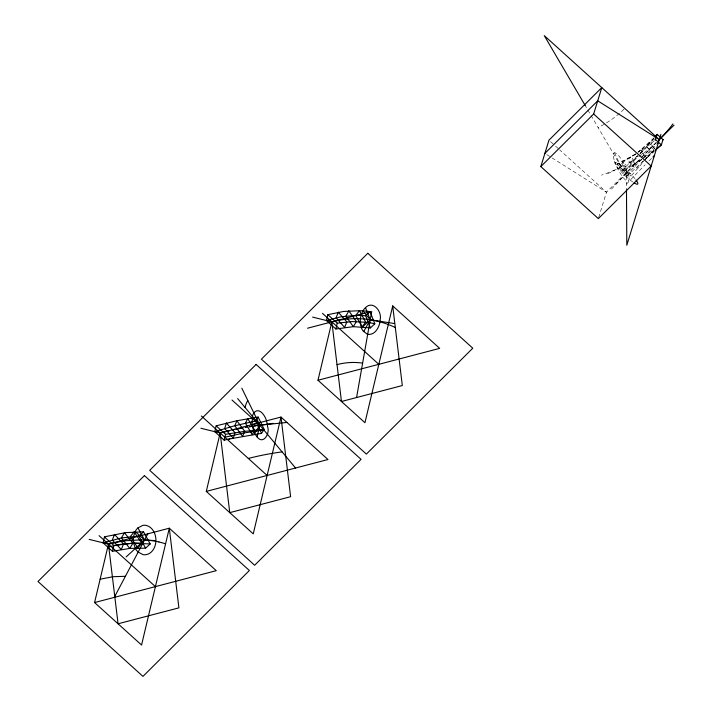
<?xml version="1.0" encoding="UTF-8"?>
<svg xmlns="http://www.w3.org/2000/svg" width="712" height="712" viewBox="0 0 712 712"><rect width="100%" height="100%" fill="white"/><g stroke="black" fill="none" stroke-linecap="round" stroke-linejoin="round"><path stroke-width="0.53" stroke-dasharray="3.56 2.67" d="M598.676 217.552L606.473 192.195L640.382 158.456M607.603 173.746L621.193 166.937L622.822 161.66M654.052 150.259L652.735 152.626L645.179 159.444M654.043 149.173L652.005 152.599L644.591 157.859M637.427 155.901L621.736 170.408L625.652 170.586L638.246 155.83M621.736 170.408L627.139 175.917L631.054 176.087L643.301 161.944M639.768 154.086L654.257 137.701M645.864 159.016L653.936 149.823M644.102 160.423L649.664 154.887L645.49 159.132M626.409 175.17L641.779 159.168M643.283 150.063L639.901 153.632L641.289 152.341L646.888 157.85M615.702 184.453L626.4 173.247L630.307 173.425M653.865 138.012L637.872 152.279M643.31 157.601L655.966 144.785M656.473 144.287L656.98 143.78M641.174 157.672L656.286 142.631M644.146 157.334L655.102 147.785M638.735 151.932L640.702 150.054L645.348 156.382L642.713 158.883M654.39 139.018L638.326 152.172M636.341 156.889L637.765 155.581M627.139 175.917L644.778 159.791M643.559 160.921L641.921 162.416M640.106 153.463L654.017 141.074L639.207 152.048M654.355 151.158L652.735 152.626L647.057 147.233L649.264 143.29L654.942 148.683M654.399 150.748L652.005 152.599L646.781 146.797L649.326 142.507L654.551 148.319M641.708 159.221L637.347 162.398M635.567 154.015L621.603 163.173L617.446 163.644L620.784 170.711L624.94 170.239L640.48 160.138M635.255 154.21L628.233 158.473L617.446 163.644M635.958 153.792L619.146 163.448M634.267 164.134L637.979 161.953L620.784 170.711M641.423 159.915L636.893 162.648M636.216 153.925L627.61 158.803L631.615 165.558L635.451 163.707L631.446 156.96L627.61 158.803M584.686 104.62L621.193 166.937L625.358 166.475M546.754 154.566L606.473 192.195L559.632 149.849M614.892 162.852L626.4 173.247L615.577 162.247M550.59 141.67L554.701 145.39M555.52 146.129L558.813 149.102M625.652 170.586L631.054 176.087M621.603 163.173L624.94 170.239M614.518 152.795L621.193 166.937M626.373 169.652L626.498 190.602M656.161 142.667A157.058 147.01 17.1 0 1 601.453 175.152M611.439 189.098A314.117 49.315 -47.9 0 1 656.197 142.729M632.71 181.96A15.708 2.626 43.7 0 1 617.09 166.937A15.708 2.626 43.7 0 1 619.2 163.947A15.708 2.626 43.7 0 1 635.015 178.676M626.462 184.052A267 41.919 -47.9 0 1 645.152 164.792M649.024 160.885A267 41.919 -47.9 0 1 652.121 157.779M624.015 109.185A109.942 102.911 17.1 0 1 598.116 127.537M633.182 161.686L629.844 162.87L635.353 168.415L638.691 167.231L633.182 161.686M614.536 161.179A15.708 3.943 63.4 0 0 628.153 181.017A15.708 3.943 63.4 0 0 620.9 158.625A15.708 3.943 63.4 0 0 614.536 161.179"/><path stroke-width="1.07" d="M356.57 397.527L371.717 311.402M103.062 542.82L104.45 536.981L106.346 536.447L125.686 532.62L143.548 531.828L150.188 543.95L145.586 548.178L129.806 548.418L112.46 551.311L103.062 542.82L121.36 537.969L138.938 536.065L143.548 531.828M94.58 602.557L108.455 544.146L169.296 528.206L216.27 570.677L94.58 602.557L141.555 645.028L169.296 528.206L178.908 607.852L118.067 623.792L108.455 544.146L89.169 539.402M112.46 551.311L113.84 545.472L104.45 536.981M228.116 439.26L224.155 440.158L214.766 431.668L216.154 425.829L236.891 420.73L258.127 417.054L264.143 429.389L261.571 433.359L229.522 438.948M253.321 424.308L281 417.054L253.25 533.875L206.284 491.405L220.15 432.994L256.729 423.418M224.155 440.158L225.544 434.32L216.154 425.829M253.837 412.862C259.444 406.08 266.128 416.974 266.849 422.367A32.423 30.349 17.1 0 1 267.632 426.826C270.168 433.297 263.351 445.267 257.077 436.892L259.853 425.206L241.813 388.173M326.461 320.516L327.849 314.677L343.584 311.464L359.489 310.726A94.554 88.511 17.1 0 1 370.044 311.633L374.823 323.782L370.445 327.894L353.339 326.683L335.859 329.015L326.461 320.516L340.932 316.822L355.733 315.398A89.365 83.651 17.1 0 1 359.462 315.407L365.665 315.745L370.044 311.633M317.979 380.252L439.669 348.373L392.704 305.902L364.953 422.723L317.979 380.252L331.854 321.842L312.568 317.098M335.859 329.015L337.248 323.168L327.849 314.677M540.826 166.59L548.952 140.184L601.782 87.612L593.657 114.018L540.826 166.59L598.347 218.611L651.186 166.038L593.657 114.018M656.179 149.315L661.377 144.865L662.997 139.588L657.247 134.381L655.084 140.13L655.619 139.668L661.377 144.865L655.432 150.188M660.932 134.345L626.809 245.257L626.489 189.873M135.173 531.508L133.447 536.75A21.467 20.096 17.1 0 0 133.402 542.535L135.351 548.462A13.964 13.074 17.1 0 0 138.164 552.111L143.121 554.639A8.33 7.796 17.1 0 0 145.809 554.719C151.62 553.936 155.18 548.018 155.777 542.588A21.529 20.15 17.1 0 0 155.803 538.058C155.225 532.647 151.976 526.853 146.378 525.456A8.357 7.823 17.1 0 0 142.898 525.358L137.923 527.886A14.908 13.955 17.1 0 0 135.191 531.517L144.563 540.008A78.409 73.398 17.1 0 1 158.918 541.957M362.764 311.171L361.1 315.22A24.698 23.113 17.1 0 0 360.272 320.943L361.491 327.992A13.804 12.914 17.1 0 0 362.995 330.831L367 334.026A6.292 5.883 17.1 0 0 369.314 334.435C374.77 334.213 378.205 328.784 379.478 324.005A24.769 23.184 17.1 0 0 380.19 319.519C382.068 311.491 373.115 300.028 365.47 307.62A15.976 14.952 17.1 0 0 362.933 310.904L370.249 319.768A84.968 79.53 17.1 0 1 386.75 323.96A85.413 79.949 17.1 0 1 395.311 327.52M114.267 597.395L147.82 533.831M363.654 331.65L370.249 319.768L365.47 307.62M214.766 431.668L234.15 425.892L255.555 421.023L258.127 417.054M257.059 436.901A19.144 17.916 17.1 0 1 254.727 433.136L259.853 425.206L273.319 423.364M655.254 136.588L656.749 134.933M657.247 134.381L655.334 136.473M544.885 153.392L597.724 100.819L659.312 139.623L544.253 35.6L585.255 105.581M658.493 142.267L657.487 143.272M655.921 137.532L656.428 137.024M361.491 327.992L370.249 319.768L394.297 323.515M126.14 556.926L144.563 540.008L137.923 527.886M307.522 328.223L370.115 311.82M206.284 491.405L327.965 459.525L281 417.054L290.612 496.7L229.762 512.64L220.15 432.994L200.864 428.25M220.213 432.985L220.738 432.843M224.85 437.239L244.02 432.958L263.796 429.932M108.455 544.146L111.41 543.407M107.761 547.065L120.933 544.315L134.07 543.078M100.125 579.194L113.164 576.711L125.41 576.293M223.835 432.059L224.289 431.944M224.405 431.917L224.885 431.792M224.974 431.775L228.401 430.956M228.481 430.938L228.979 430.822M229.086 430.796L229.558 430.689M228.027 439.277L229.255 439.001M232.726 429.986L233.954 429.719M229.148 439.028L229.825 438.877M235.957 429.292L236.411 429.202M236.544 429.176L237.025 429.078M237.132 429.051L237.639 428.953M237.728 428.935L238.876 428.704M238.912 428.695L240.692 428.348M240.745 428.339L241.279 428.232M241.368 428.224L241.875 428.126M241.991 428.099L242.472 428.01M242.614 427.983L243.077 427.903M113.84 545.472L132.904 543.229L150.188 543.95M337.248 323.168L352.235 321.557L366.876 322.331A81.871 76.638 17.1 0 1 374.823 323.782M225.544 434.32L244.697 431.339L264.143 429.389M245.133 427.529L247.02 427.191M249.093 426.835L249.565 426.764M249.707 426.737L250.197 426.657M250.312 426.639L251.47 426.452M251.532 426.443L253.365 426.15M253.392 426.15L254.585 425.963M254.682 425.954L255.199 425.874M255.323 425.856L255.813 425.776M255.964 425.758L256.436 425.687M257.255 425.571L257.744 425.5M258.554 425.384L259.827 425.206L232.005 400.028M260.361 425.135L286.963 422.447M134.604 543.069L142.863 543.22M140.869 539.883L126.567 540.666A129.023 120.773 17.1 0 0 111.526 543.389M141.038 539.883L144.563 540.008M144.767 540.016L155.287 540.568M322.465 313.351L378.828 364.313M201.363 416.004L267.125 475.465M99.057 535.655L155.421 586.617M237.621 398.56L295.56 468.015M138.938 536.065L145.586 548.178M255.555 421.023L261.571 433.359M254.709 433.145L253.223 429.345A32.271 30.207 17.1 0 1 252.084 423.729L252.44 416.324A12.736 11.926 17.1 0 1 253.81 412.844M365.665 315.745L370.445 327.894M392.704 305.902L402.316 385.548L341.466 401.488L331.854 321.842M652.895 157.005A267 41.919 -47.9 0 1 654.435 155.474M636.012 179.985A15.708 2.626 43.7 0 1 634.018 182.824M672.938 123.924A157.058 147.01 17.1 0 1 658.44 140.487M658.733 140.202A314.117 49.315 -47.9 0 1 674.015 125.17M331.881 321.931A90.602 84.808 17.1 0 1 370.258 319.661M337.034 364.642A60.395 56.533 17.1 0 1 362.613 363.129M248.328 458.448A281.382 263.387 17.1 0 1 282.085 451.889M158.918 541.974A69.936 65.459 17.1 0 1 165.585 543.843M245.106 407.451A25.498 23.87 17.1 0 1 247.767 400.491M226.416 423.106L224.645 428.544L233.278 438.147L235.049 432.7L226.416 423.106M338.307 312.265L336.055 317.801L344.617 327.404L346.86 321.86L338.307 312.265M114.525 534.481L112.265 540.034L121.298 549.531L123.559 543.977L114.525 534.481M236.891 420.73L234.8 425.723L242.605 436.34L244.697 431.339L236.891 420.73M247.758 418.665L245.4 423.168L252.306 434.703L254.673 430.199L247.758 418.665M348.88 310.939L345.836 316.092L353.339 326.683L356.374 321.53L348.88 310.939M124.458 532.781L121.36 537.969L129.806 548.418L132.904 543.229L124.458 532.781M359.489 310.726L355.733 315.398L361.963 326.853L365.719 322.18L359.489 310.726M134.159 531.891L130.269 536.634L137.914 547.973L141.804 543.229L134.159 531.891M662.997 139.588L662.498 140.148L662.997 139.588M144.403 475.598L37.985 581.49L142.961 676.4L249.378 570.508L144.403 475.598M256.106 364.446L149.689 470.338L254.656 565.248L361.073 459.356L256.106 364.446M367.81 253.294L261.393 359.186L366.36 454.096L472.777 348.204L367.81 253.294"/></g></svg>
